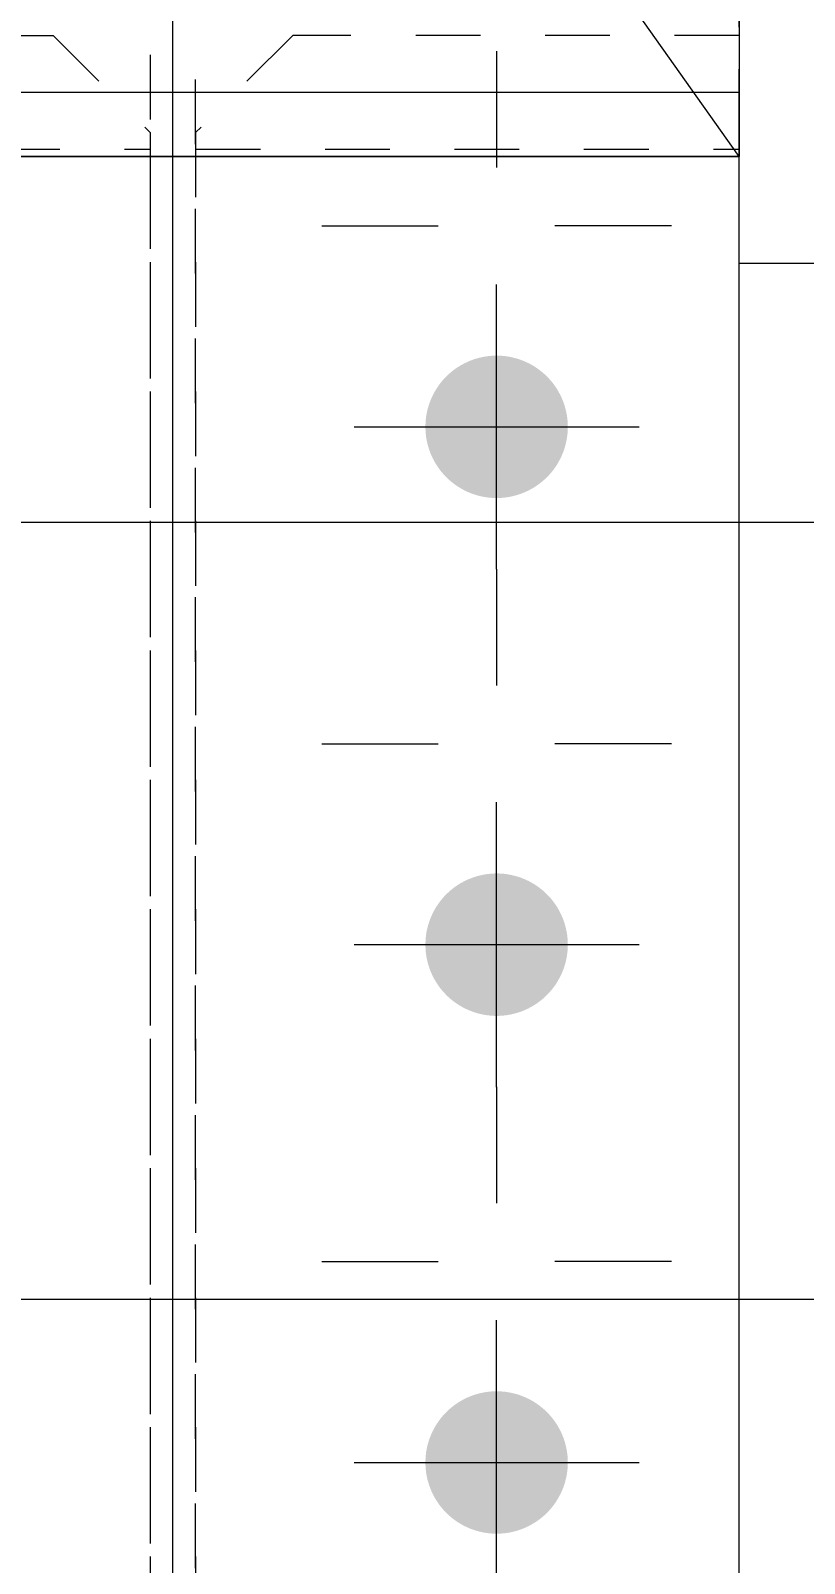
# Model space of a CAD drawing. Header units: millimetres. Extents: x 2 to 579, y 1 to 405.
# Drawn here: x 114.98 to 126.94, y 291.2 to 314.88 of the extents above; entities that cross this region are included whole.
import ezdxf

# ---------------------------------------------------------------- set-up
doc = ezdxf.new("R2010")
doc.units = ezdxf.units.MM
for name, pattern in [('XKITLINE00', [0]), ('XKITLINE01', [4, 1, -1, 1, -1]), ('XKITLINE03', [6, 3, -1, 1, -1])]:
    doc.linetypes.add(name, pattern=pattern)
for name, color, linetype, lineweight in [('Bolt', 3, 'Continuous', 0), ('Dimensions', 7, 'Continuous', 0), ('Part', 2, 'Continuous', 0), ('PartMark', 7, 'Continuous', 0)]:
    doc.layers.add(name, color=color, linetype=linetype, lineweight=lineweight)
doc.styles.add('ARIAL', font='ARIAL.TTF')

# ---------------------------------------------------------------- blocks, each defined once
blk = doc.blocks.new('*A18')
at = {"layer": 'Bolt', "color": 3, "linetype": 'XKITLINE00', "lineweight": 0}
for p, q in [((122.181, 314.56), (122.181, 312.762)), ((119.481, 311.86), (121.279, 311.86)), ((124.881, 311.86), (123.083, 311.86)), ((122.181, 309.16), (122.181, 310.958)), ((122.181, 306.56), (122.181, 304.762)), ((119.481, 303.86), (121.279, 303.86)), ((124.881, 303.86), (123.083, 303.86)), ((122.181, 301.16), (122.181, 302.958)), ((122.181, 298.56), (122.181, 296.762)), ((119.481, 295.86), (121.279, 295.86)), ((124.881, 295.86), (123.083, 295.86)), ((122.181, 293.16), (122.181, 294.958))]:
    blk.add_line(p, q, dxfattribs=at)
blk = doc.blocks.new('*A19')
at = {"layer": 'Bolt'}
for points in [[(121.082, 308.784), (121.083, 308.811), (121.084, 308.838), (121.087, 308.865), (121.089, 308.892), (121.093, 308.918), (121.097, 308.945), (121.102, 308.972), (121.108, 308.998), (121.114, 309.024), (121.121, 309.05), (121.129, 309.076), (121.137, 309.102), (121.146, 309.128), (121.155, 309.153), (121.165, 309.178), (121.176, 309.203), (121.187, 309.227), (121.199, 309.252), (121.211, 309.276), (121.224, 309.299), (121.238, 309.323), (121.252, 309.346), (121.267, 309.368), (121.282, 309.39), (121.298, 309.412), (121.314, 309.434), (121.331, 309.455), (121.348, 309.476), (121.366, 309.496), (121.385, 309.516), (121.403, 309.535), (121.423, 309.554), (121.443, 309.572), (121.463, 309.59), (121.483, 309.607), (121.504, 309.624), (121.526, 309.641), (121.548, 309.656), (121.57, 309.672), (121.593, 309.686), (121.616, 309.701), (121.639, 309.714), (121.663, 309.727), (121.687, 309.74), (121.711, 309.751), (121.735, 309.763), (121.76, 309.773), (121.785, 309.783), (121.811, 309.793), (121.836, 309.802), (121.862, 309.81), (121.888, 309.817), (121.914, 309.824), (121.94, 309.83), (121.967, 309.836), (121.993, 309.841), (122.02, 309.845), (122.047, 309.849), (122.073, 309.852), (122.1, 309.854), (122.127, 309.856), (122.154, 309.857), (122.181, 309.857), (122.208, 309.857), (122.235, 309.856), (122.262, 309.854), (122.289, 309.852), (122.316, 309.849), (122.343, 309.845), (122.369, 309.841), (122.396, 309.836), (122.422, 309.83), (122.448, 309.824), (122.475, 309.817), (122.501, 309.81), (122.526, 309.802), (122.552, 309.793), (122.577, 309.783), (122.602, 309.773), (122.627, 309.763), (122.652, 309.751), (122.676, 309.74), (122.7, 309.727), (122.723, 309.714), (122.747, 309.701), (122.77, 309.686), (122.792, 309.672), (122.815, 309.656), (122.836, 309.641), (122.858, 309.624), (122.879, 309.607), (122.9, 309.59), (122.92, 309.572), (122.94, 309.554), (122.959, 309.535), (122.978, 309.516), (122.996, 309.496), (123.014, 309.476), (123.032, 309.455), (123.048, 309.434), (123.065, 309.412), (123.081, 309.39), (123.096, 309.368), (123.111, 309.346), (123.125, 309.323), (123.138, 309.299), (123.151, 309.276), (123.164, 309.252), (123.176, 309.227), (123.187, 309.203), (123.197, 309.178), (123.208, 309.153), (123.217, 309.128), (123.226, 309.102), (123.234, 309.076), (123.241, 309.05), (123.248, 309.024), (123.254, 308.998), (123.26, 308.972), (123.265, 308.945), (123.269, 308.918), (123.273, 308.892), (123.276, 308.865), (123.278, 308.838), (123.28, 308.811), (123.281, 308.784), (123.281, 308.757), (123.281, 308.73), (123.28, 308.703), (123.278, 308.676), (123.276, 308.649), (123.273, 308.622), (123.269, 308.596), (123.265, 308.569), (123.26, 308.542), (123.254, 308.516), (123.248, 308.49), (123.241, 308.464), (123.234, 308.438), (123.226, 308.412), (123.217, 308.386), (123.208, 308.361), (123.197, 308.336), (123.187, 308.311), (123.176, 308.287), (123.164, 308.262), (123.151, 308.239), (123.138, 308.215), (123.125, 308.192), (123.111, 308.169), (123.096, 308.146), (123.081, 308.124), (123.065, 308.102), (123.048, 308.08), (123.032, 308.059), (123.014, 308.039), (122.996, 308.018), (122.978, 307.999), (122.959, 307.979), (122.94, 307.96), (122.92, 307.942), (122.9, 307.924), (122.879, 307.907), (122.858, 307.89), (122.836, 307.874), (122.815, 307.858), (122.792, 307.842), (122.77, 307.828), (122.747, 307.814), (122.723, 307.8), (122.7, 307.787), (122.676, 307.774), (122.652, 307.763), (122.627, 307.751), (122.602, 307.741), (122.577, 307.731), (122.552, 307.721), (122.526, 307.713), (122.501, 307.704), (122.475, 307.697), (122.448, 307.69), (122.422, 307.684), (122.396, 307.678), (122.369, 307.673), (122.343, 307.669), (122.316, 307.665), (122.289, 307.662), (122.262, 307.66), (122.235, 307.658), (122.208, 307.657), (122.181, 307.657), (122.154, 307.657), (122.127, 307.658), (122.1, 307.66), (122.073, 307.662), (122.047, 307.665), (122.02, 307.669), (121.993, 307.673), (121.967, 307.678), (121.94, 307.684), (121.914, 307.69), (121.888, 307.697), (121.862, 307.704), (121.836, 307.713), (121.811, 307.721), (121.785, 307.731), (121.76, 307.741), (121.735, 307.751), (121.711, 307.763), (121.687, 307.774), (121.663, 307.787), (121.639, 307.8), (121.616, 307.814), (121.593, 307.828), (121.57, 307.842), (121.548, 307.858), (121.526, 307.874), (121.504, 307.89), (121.483, 307.907), (121.463, 307.924), (121.443, 307.942), (121.423, 307.96), (121.403, 307.979), (121.385, 307.999), (121.366, 308.018), (121.348, 308.039), (121.331, 308.059), (121.314, 308.08), (121.298, 308.102), (121.282, 308.124), (121.267, 308.146), (121.252, 308.169), (121.238, 308.192), (121.224, 308.215), (121.211, 308.239), (121.199, 308.262), (121.187, 308.287), (121.176, 308.311), (121.165, 308.336), (121.155, 308.361), (121.146, 308.386), (121.137, 308.412), (121.129, 308.438), (121.121, 308.464), (121.114, 308.49), (121.108, 308.516), (121.102, 308.542), (121.097, 308.569), (121.093, 308.596), (121.089, 308.622), (121.087, 308.649), (121.084, 308.676), (121.083, 308.703), (121.082, 308.73), (121.081, 308.757)], [(121.082, 300.784), (121.083, 300.811), (121.084, 300.838), (121.087, 300.865), (121.089, 300.892), (121.093, 300.918), (121.097, 300.945), (121.102, 300.972), (121.108, 300.998), (121.114, 301.024), (121.121, 301.05), (121.129, 301.076), (121.137, 301.102), (121.146, 301.128), (121.155, 301.153), (121.165, 301.178), (121.176, 301.203), (121.187, 301.227), (121.199, 301.252), (121.211, 301.276), (121.224, 301.299), (121.238, 301.323), (121.252, 301.346), (121.267, 301.368), (121.282, 301.39), (121.298, 301.412), (121.314, 301.434), (121.331, 301.455), (121.348, 301.476), (121.366, 301.496), (121.385, 301.516), (121.403, 301.535), (121.423, 301.554), (121.443, 301.572), (121.463, 301.59), (121.483, 301.607), (121.504, 301.624), (121.526, 301.641), (121.548, 301.656), (121.57, 301.672), (121.593, 301.686), (121.616, 301.701), (121.639, 301.714), (121.663, 301.727), (121.687, 301.74), (121.711, 301.751), (121.735, 301.763), (121.76, 301.773), (121.785, 301.783), (121.811, 301.793), (121.836, 301.802), (121.862, 301.81), (121.888, 301.817), (121.914, 301.824), (121.94, 301.83), (121.967, 301.836), (121.993, 301.841), (122.02, 301.845), (122.047, 301.849), (122.073, 301.852), (122.1, 301.854), (122.127, 301.856), (122.154, 301.857), (122.181, 301.857), (122.208, 301.857), (122.235, 301.856), (122.262, 301.854), (122.289, 301.852), (122.316, 301.849), (122.343, 301.845), (122.369, 301.841), (122.396, 301.836), (122.422, 301.83), (122.448, 301.824), (122.475, 301.817), (122.501, 301.81), (122.526, 301.802), (122.552, 301.793), (122.577, 301.783), (122.602, 301.773), (122.627, 301.763), (122.652, 301.751), (122.676, 301.74), (122.7, 301.727), (122.723, 301.714), (122.747, 301.701), (122.77, 301.686), (122.792, 301.672), (122.815, 301.656), (122.836, 301.641), (122.858, 301.624), (122.879, 301.607), (122.9, 301.59), (122.92, 301.572), (122.94, 301.554), (122.959, 301.535), (122.978, 301.516), (122.996, 301.496), (123.014, 301.476), (123.032, 301.455), (123.048, 301.434), (123.065, 301.412), (123.081, 301.39), (123.096, 301.368), (123.111, 301.346), (123.125, 301.323), (123.138, 301.299), (123.151, 301.276), (123.164, 301.252), (123.176, 301.227), (123.187, 301.203), (123.197, 301.178), (123.208, 301.153), (123.217, 301.128), (123.226, 301.102), (123.234, 301.076), (123.241, 301.05), (123.248, 301.024), (123.254, 300.998), (123.26, 300.972), (123.265, 300.945), (123.269, 300.918), (123.273, 300.892), (123.276, 300.865), (123.278, 300.838), (123.28, 300.811), (123.281, 300.784), (123.281, 300.757), (123.281, 300.73), (123.28, 300.703), (123.278, 300.676), (123.276, 300.649), (123.273, 300.622), (123.269, 300.596), (123.265, 300.569), (123.26, 300.542), (123.254, 300.516), (123.248, 300.49), (123.241, 300.464), (123.234, 300.438), (123.226, 300.412), (123.217, 300.386), (123.208, 300.361), (123.197, 300.336), (123.187, 300.311), (123.176, 300.287), (123.164, 300.262), (123.151, 300.239), (123.138, 300.215), (123.125, 300.192), (123.111, 300.169), (123.096, 300.146), (123.081, 300.124), (123.065, 300.102), (123.048, 300.08), (123.032, 300.059), (123.014, 300.039), (122.996, 300.018), (122.978, 299.999), (122.959, 299.979), (122.94, 299.96), (122.92, 299.942), (122.9, 299.924), (122.879, 299.907), (122.858, 299.89), (122.836, 299.874), (122.815, 299.858), (122.792, 299.842), (122.77, 299.828), (122.747, 299.814), (122.723, 299.8), (122.7, 299.787), (122.676, 299.774), (122.652, 299.763), (122.627, 299.751), (122.602, 299.741), (122.577, 299.731), (122.552, 299.721), (122.526, 299.713), (122.501, 299.704), (122.475, 299.697), (122.448, 299.69), (122.422, 299.684), (122.396, 299.678), (122.369, 299.673), (122.343, 299.669), (122.316, 299.665), (122.289, 299.662), (122.262, 299.66), (122.235, 299.658), (122.208, 299.657), (122.181, 299.657), (122.154, 299.657), (122.127, 299.658), (122.1, 299.66), (122.073, 299.662), (122.047, 299.665), (122.02, 299.669), (121.993, 299.673), (121.967, 299.678), (121.94, 299.684), (121.914, 299.69), (121.888, 299.697), (121.862, 299.704), (121.836, 299.713), (121.811, 299.721), (121.785, 299.731), (121.76, 299.741), (121.735, 299.751), (121.711, 299.763), (121.687, 299.774), (121.663, 299.787), (121.639, 299.8), (121.616, 299.814), (121.593, 299.828), (121.57, 299.842), (121.548, 299.858), (121.526, 299.874), (121.504, 299.89), (121.483, 299.907), (121.463, 299.924), (121.443, 299.942), (121.423, 299.96), (121.403, 299.979), (121.385, 299.999), (121.366, 300.018), (121.348, 300.039), (121.331, 300.059), (121.314, 300.08), (121.298, 300.102), (121.282, 300.124), (121.267, 300.146), (121.252, 300.169), (121.238, 300.192), (121.224, 300.215), (121.211, 300.239), (121.199, 300.262), (121.187, 300.287), (121.176, 300.311), (121.165, 300.336), (121.155, 300.361), (121.146, 300.386), (121.137, 300.412), (121.129, 300.438), (121.121, 300.464), (121.114, 300.49), (121.108, 300.516), (121.102, 300.542), (121.097, 300.569), (121.093, 300.596), (121.089, 300.622), (121.087, 300.649), (121.084, 300.676), (121.083, 300.703), (121.082, 300.73), (121.081, 300.757)], [(121.082, 292.784), (121.083, 292.811), (121.084, 292.838), (121.087, 292.865), (121.089, 292.892), (121.093, 292.918), (121.097, 292.945), (121.102, 292.972), (121.108, 292.998), (121.114, 293.024), (121.121, 293.05), (121.129, 293.076), (121.137, 293.102), (121.146, 293.128), (121.155, 293.153), (121.165, 293.178), (121.176, 293.203), (121.187, 293.227), (121.199, 293.252), (121.211, 293.276), (121.224, 293.299), (121.238, 293.323), (121.252, 293.346), (121.267, 293.368), (121.282, 293.39), (121.298, 293.412), (121.314, 293.434), (121.331, 293.455), (121.348, 293.476), (121.366, 293.496), (121.385, 293.516), (121.403, 293.535), (121.423, 293.554), (121.443, 293.572), (121.463, 293.59), (121.483, 293.607), (121.504, 293.624), (121.526, 293.641), (121.548, 293.656), (121.57, 293.672), (121.593, 293.686), (121.616, 293.701), (121.639, 293.714), (121.663, 293.727), (121.687, 293.74), (121.711, 293.751), (121.735, 293.763), (121.76, 293.773), (121.785, 293.783), (121.811, 293.793), (121.836, 293.802), (121.862, 293.81), (121.888, 293.817), (121.914, 293.824), (121.94, 293.83), (121.967, 293.836), (121.993, 293.841), (122.02, 293.845), (122.047, 293.849), (122.073, 293.852), (122.1, 293.854), (122.127, 293.856), (122.154, 293.857), (122.181, 293.857), (122.208, 293.857), (122.235, 293.856), (122.262, 293.854), (122.289, 293.852), (122.316, 293.849), (122.343, 293.845), (122.369, 293.841), (122.396, 293.836), (122.422, 293.83), (122.448, 293.824), (122.475, 293.817), (122.501, 293.81), (122.526, 293.802), (122.552, 293.793), (122.577, 293.783), (122.602, 293.773), (122.627, 293.763), (122.652, 293.751), (122.676, 293.74), (122.7, 293.727), (122.723, 293.714), (122.747, 293.701), (122.77, 293.686), (122.792, 293.672), (122.815, 293.656), (122.836, 293.641), (122.858, 293.624), (122.879, 293.607), (122.9, 293.59), (122.92, 293.572), (122.94, 293.554), (122.959, 293.535), (122.978, 293.516), (122.996, 293.496), (123.014, 293.476), (123.032, 293.455), (123.048, 293.434), (123.065, 293.412), (123.081, 293.39), (123.096, 293.368), (123.111, 293.346), (123.125, 293.323), (123.138, 293.299), (123.151, 293.276), (123.164, 293.252), (123.176, 293.227), (123.187, 293.203), (123.197, 293.178), (123.208, 293.153), (123.217, 293.128), (123.226, 293.102), (123.234, 293.076), (123.241, 293.05), (123.248, 293.024), (123.254, 292.998), (123.26, 292.972), (123.265, 292.945), (123.269, 292.918), (123.273, 292.892), (123.276, 292.865), (123.278, 292.838), (123.28, 292.811), (123.281, 292.784), (123.281, 292.757), (123.281, 292.73), (123.28, 292.703), (123.278, 292.676), (123.276, 292.649), (123.273, 292.622), (123.269, 292.596), (123.265, 292.569), (123.26, 292.542), (123.254, 292.516), (123.248, 292.49), (123.241, 292.464), (123.234, 292.438), (123.226, 292.412), (123.217, 292.386), (123.208, 292.361), (123.197, 292.336), (123.187, 292.311), (123.176, 292.287), (123.164, 292.262), (123.151, 292.239), (123.138, 292.215), (123.125, 292.192), (123.111, 292.169), (123.096, 292.146), (123.081, 292.124), (123.065, 292.102), (123.048, 292.08), (123.032, 292.059), (123.014, 292.039), (122.996, 292.018), (122.978, 291.999), (122.959, 291.979), (122.94, 291.96), (122.92, 291.942), (122.9, 291.924), (122.879, 291.907), (122.858, 291.89), (122.836, 291.874), (122.815, 291.858), (122.792, 291.842), (122.77, 291.828), (122.747, 291.814), (122.723, 291.8), (122.7, 291.787), (122.676, 291.774), (122.652, 291.763), (122.627, 291.751), (122.602, 291.741), (122.577, 291.731), (122.552, 291.721), (122.526, 291.713), (122.501, 291.704), (122.475, 291.697), (122.448, 291.69), (122.422, 291.684), (122.396, 291.678), (122.369, 291.673), (122.343, 291.669), (122.316, 291.665), (122.289, 291.662), (122.262, 291.66), (122.235, 291.658), (122.208, 291.657), (122.181, 291.657), (122.154, 291.657), (122.127, 291.658), (122.1, 291.66), (122.073, 291.662), (122.047, 291.665), (122.02, 291.669), (121.993, 291.673), (121.967, 291.678), (121.94, 291.684), (121.914, 291.69), (121.888, 291.697), (121.862, 291.704), (121.836, 291.713), (121.811, 291.721), (121.785, 291.731), (121.76, 291.741), (121.735, 291.751), (121.711, 291.763), (121.687, 291.774), (121.663, 291.787), (121.639, 291.8), (121.616, 291.814), (121.593, 291.828), (121.57, 291.842), (121.548, 291.858), (121.526, 291.874), (121.504, 291.89), (121.483, 291.907), (121.463, 291.924), (121.443, 291.942), (121.423, 291.96), (121.403, 291.979), (121.385, 291.999), (121.366, 292.018), (121.348, 292.039), (121.331, 292.059), (121.314, 292.08), (121.298, 292.102), (121.282, 292.124), (121.267, 292.146), (121.252, 292.169), (121.238, 292.192), (121.224, 292.215), (121.211, 292.239), (121.199, 292.262), (121.187, 292.287), (121.176, 292.311), (121.165, 292.336), (121.155, 292.361), (121.146, 292.386), (121.137, 292.412), (121.129, 292.438), (121.121, 292.464), (121.114, 292.49), (121.108, 292.516), (121.102, 292.542), (121.097, 292.569), (121.093, 292.596), (121.089, 292.622), (121.087, 292.649), (121.084, 292.676), (121.083, 292.703), (121.082, 292.73), (121.081, 292.757)]]:
    blk.add_hatch(color=3, dxfattribs=at).paths.add_polyline_path(points, flags=17)
at = {"layer": 'Bolt', "color": 3, "linetype": 'XKITLINE00', "lineweight": 0}
for p, q in [((122.181, 306.557), (122.181, 310.957)), ((119.981, 308.757), (124.381, 308.757)), ((122.181, 298.557), (122.181, 302.957)), ((119.981, 300.757), (124.381, 300.757)), ((122.181, 290.557), (122.181, 294.957)), ((119.981, 292.757), (124.381, 292.757))]:
    blk.add_line(p, q, dxfattribs=at)
blk = doc.blocks.new('*A23')
at = {"layer": 'Part', "color": 7, "linetype": 'XKITLINE03', "lineweight": 0}
blk.add_line((117.181, 219.124), (117.181, 324.777), dxfattribs=at)
at = {"layer": 'Part', "color": 7, "linetype": 'XKITLINE01', "lineweight": 0}
for p, q in [((125.931, 312.931), (125.931, 316.622)), ((116.831, 316.506), (116.831, 219.124)), ((117.531, 219.124), (117.531, 316.506)), ((108.431, 313.047), (116.831, 313.047)), ((117.531, 313.047), (125.931, 313.047))]:
    blk.add_line(p, q, dxfattribs=at)
at = {"layer": 'Part', "color": 2, "linetype": 'XKITLINE00', "lineweight": 0}
for p, q in [((125.931, 312.931), (108.431, 312.931)), ((125.931, 219.124), (125.931, 312.931))]:
    blk.add_line(p, q, dxfattribs=at)
blk = doc.blocks.new('*A24')
at = {"layer": 'Part', "color": 7, "linetype": 'XKITLINE01', "lineweight": 0}
for p, q in [((119.031, 314.803), (117.531, 313.303)), ((125.931, 314.803), (119.031, 314.803)), ((125.931, 311.282), (125.931, 314.803)), ((117.531, 313.303), (117.531, 250.424))]:
    blk.add_line(p, q, dxfattribs=at)
at = {"layer": 'Part', "color": 2, "linetype": 'XKITLINE00', "lineweight": 0}
blk.add_line((142.931, 311.282), (125.931, 311.282), dxfattribs=at)
blk = doc.blocks.new('*A25')
at = {"layer": 'Part', "color": 7, "linetype": 'XKITLINE01', "lineweight": 0}
for p, q in [((108.431, 314.803), (115.331, 314.803)), ((115.331, 314.803), (116.831, 313.303)), ((116.831, 313.303), (116.831, 250.424))]:
    blk.add_line(p, q, dxfattribs=at)
blk = doc.blocks.new('*A26')
at = {"layer": 'Part', "color": 2, "linetype": 'XKITLINE00', "lineweight": 0}
for p, q in [((108.431, 317.617), (108.431, 312.931)), ((108.431, 317.617), (125.931, 317.617)), ((125.931, 317.617), (125.931, 312.931)), ((108.431, 313.925), (125.931, 313.925)), ((108.431, 312.931), (125.931, 312.931))]:
    blk.add_line(p, q, dxfattribs=at)
at = {"layer": 'Part', "color": 7, "linetype": 'XKITLINE01', "lineweight": 0}
blk.add_line((108.431, 316.622), (125.931, 316.622), dxfattribs=at)
blk = doc.blocks.new('*A71')
at = {"layer": 'Dimensions', "color": 7, "linetype": 'XKITLINE00', "lineweight": 0}
blk.add_line((117.181, 256.86), (117.181, 336.885), dxfattribs=at)
blk = doc.blocks.new('*A95')
at = {"layer": 'Dimensions', "color": 7, "linetype": 'XKITLINE00', "lineweight": 0}
blk.add_line((104.431, 295.282), (167.581, 295.282), dxfattribs=at)
blk = doc.blocks.new('*A96')
at = {"layer": 'Dimensions', "color": 7, "linetype": 'XKITLINE00', "lineweight": 0}
for p, q in [((104.431, 307.282), (167.581, 307.282)), ((104.431, 295.282), (167.581, 295.282))]:
    blk.add_line(p, q, dxfattribs=at)
blk = doc.blocks.new('*A97')
at = {"layer": 'Dimensions', "color": 7, "linetype": 'XKITLINE00', "lineweight": 0}
blk.add_line((104.431, 307.282), (167.581, 307.282), dxfattribs=at)
blk = doc.blocks.new('*A102')
at = {"layer": 'PartMark', "color": 7, "linetype": 'XKITLINE00', "lineweight": 0}
for p, q in [((114.526, 323.185), (121.288, 323.185)), ((114.526, 319.485), (121.288, 319.485)), ((125.931, 312.931), (121.288, 319.485))]:
    blk.add_line(p, q, dxfattribs=at)
for centre, start, end in [((114.526, 321.335), 90, 270), ((121.288, 321.335), 270, 90)]:
    blk.add_arc(centre, 1.85, start, end, dxfattribs=at)
at = {"layer": 'PartMark', "color": 3, "style": 'ARIAL', "width": 0.85}
blk.add_text('408', height=2.5, dxfattribs=at).set_placement((115.126, 320.085))
blk = doc.blocks.new('*A108')
at = {"layer": 'Dimensions', "color": 7, "linetype": 'XKITLINE00', "lineweight": 0}
blk.add_line((117.181, 256.86), (117.181, 336.885), dxfattribs=at)

msp = doc.modelspace()

# ---------------------------------------------------------------- block references
at = {"lineweight": 0}
for name in ['*A108', '*A71', '*A102', '*A97', '*A26', '*A25', '*A24', '*A18', '*A96', '*A19', '*A95']:
    msp.add_blockref(name, (0, 0), dxfattribs=at)
at = {"layer": 'Part', "lineweight": 0}
msp.add_blockref('*A23', (0, 0), dxfattribs=at)

doc.saveas('drawing.dxf')
